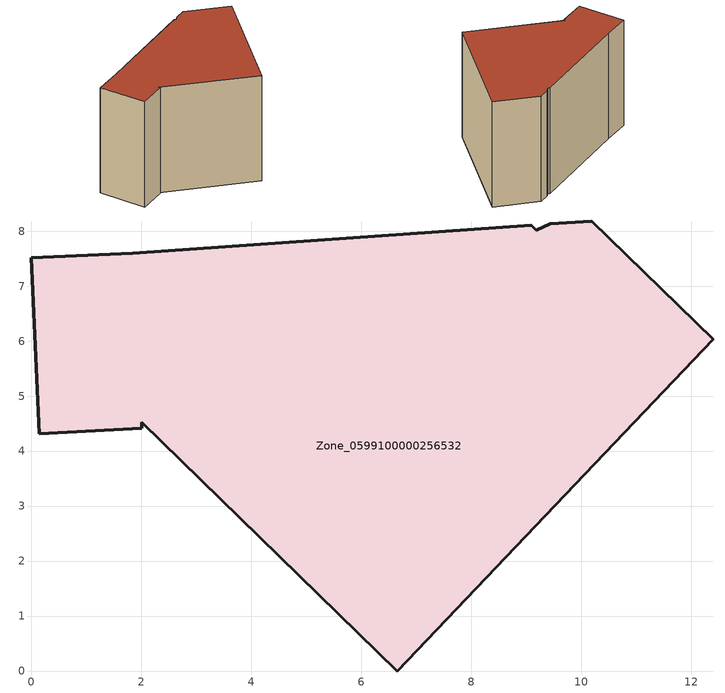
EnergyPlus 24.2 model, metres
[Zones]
Zone_0599100000256532
 floor ground (C_G): 9.44,8.13 10.19,8.19 12.4,6.03 6.66,0 2.01,4.52 2.01,4.41 0.14,4.32 0,7.51 1.84,7.59 9.1,8.11 9.19,8.01 z0
 wall outside (C_F): 0.14,4.32 2.01,4.41 2.01,4.52 6.66,0 12.4,6.03 10.19,8.19 9.44,8.13 9.19,8.01 9.1,8.11 1.84,7.59 0,7.51 0.14,4.32 z0:7.64
 roof outside (C_R): 2.01,4.52 6.66,0 12.4,6.03 10.19,8.19 9.44,8.13 9.19,8.01 9.1,8.11 1.84,7.59 0,7.51 0.14,4.32 2.01,4.41 z7.64
[BUILDING]
Pand.0599100000256532: North Axis=0; Terrain=City; Loads Convergence Tolerance Value=0.04; Temperature Convergence Tolerance Value=0.4; Solar Distribution=FullExterior; Maximum Number of Warmup Days=25; Minimum Number of Warmup Days=1
[Site:Location]
Rotterdam.The.Hague.AP_ZH_NLD Design_Conditions: Latitude=51.96; Longitude=4.45; Time Zone=1; Elevation=-4.5
[SITE:GROUNDTEMPERATURE:BUILDINGSURFACE]
18, 18, 18, 18, 18, 18, 18, 18, 18, 18, 18, 18
[MATERIAL] Thermal Absorptance=0.9; Solar Absorptance=0.7; Visible Absorptance=0.7
Name | Roughness | Thickness | Conductivity | Density | Specific Heat
G.TI.1946 | MediumSmooth | 0.15 | 1 | 540 | 1210
F.TI.1946 | Rough | 0.3 | 0.857143 | 1920 | 840
R.TI.1946 | MediumRough | 0.2 | 0.1 | 1500 | 1000
[CONSTRUCTION]
C_G: G.TI.1946
C_F: F.TI.1946
C_R: R.TI.1946
[ZONE]
Zone_0599100000256532: Type=1; Multiplier=1; Ceiling Height=Autocalculate; Volume=Autocalculate; Floor Area=autocalculate; Part of Total Floor Area=Yes
[ZONEINFILTRATION:DESIGNFLOWRATE]
Infil_Zone_0599100000256532: Zone or ZoneList or Space or SpaceList=Zone_0599100000256532; Schedule=AlwaysOn; Design Flow Rate Calculation Method=Flow/Area; Flow Rate per Floor Area=0.003; Constant Term Coefficient=1; Temperature Term Coefficient=0; Velocity Term Coefficient=0; Velocity Squared Term Coefficient=0
[HVACTEMPLATE:ZONE:IDEALLOADSAIRSYSTEM]
Zone_0599100000256532: Maximum Heating Supply Air Temperature=50; Minimum Cooling Supply Air Temperature=13; Maximum Heating Supply Air Humidity Ratio=0.0156; Minimum Cooling Supply Air Humidity Ratio=0.0077; Heating Limit=NoLimit; Cooling Limit=NoLimit; Dehumidification Control Type=ConstantSensibleHeatRatio; Cooling Sensible Heat Ratio=0.7; Dehumidification Setpoint=60; Humidification Control Type=None; Humidification Setpoint=30; Outdoor Air Method=None; Outdoor Air Flow Rate per Person=0.00944; Outdoor Air Flow Rate per Zone Floor Area=0; Outdoor Air Flow Rate per Zone=0; Demand Controlled Ventilation Type=None; Outdoor Air Economizer Type=NoEconomizer; Heat Recovery Type=None; Sensible Heat Recovery Effectiveness=0.7; Latent Heat Recovery Effectiveness=0.65
[ZONECONTROL:THERMOSTAT]
ThermostatControl_Zone_0599100000256532: Zone or ZoneList=Zone_0599100000256532; Control Type Schedule=DualSetpointControlType; Control 1=Thermostat_Zone_0599100000256532; Temperature Difference Between Cutout And Setpoint=0
[THERMOSTATSETPOINT:DUALSETPOINT]
Thermostat_Zone_0599100000256532: Heating Setpoint Temperature Schedule=HeatingSetpoint_Zone_0599100000256532; Cooling Setpoint Temperature Schedule=CoolingSetpoint_Zone_0599100000256532
[SCHEDULE:COMPACT]
HeatingSetpoint_Zone_0599100000256532: Through: 12/31, For: AllDays, Until: 24:00, 21
CoolingSetpoint_Zone_0599100000256532: Through: 12/31, For: AllDays, Until: 24:00, 24
DualSetpointControlType: Through: 12/31, For: AllDays, Until: 24:00, 4
AlwaysOn: Through: 12/31, For: AllDays, Until: 24:00, 1
